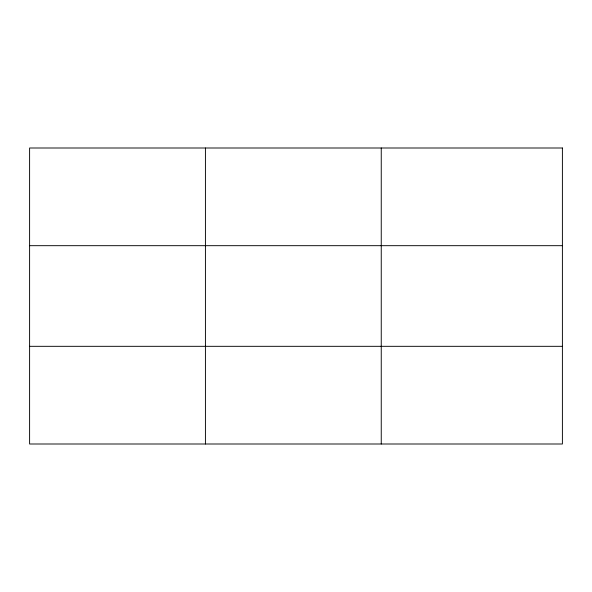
<?xml version="1.0" encoding="UTF-8"?>
<svg xmlns="http://www.w3.org/2000/svg" width="592" height="592" viewBox="0 0 592 592"><rect width="100%" height="100%" fill="white"/><g stroke="black" fill="none" stroke-linecap="round" stroke-linejoin="round"><path stroke-width="0.89" d="M205.424 444L205.424 148M381.248 444L381.248 148M29.6 245.68L562.4 245.68M29.6 346.32L562.4 346.32M562.4 148L29.6 148L29.6 444L562.4 444L562.4 148"/></g></svg>
